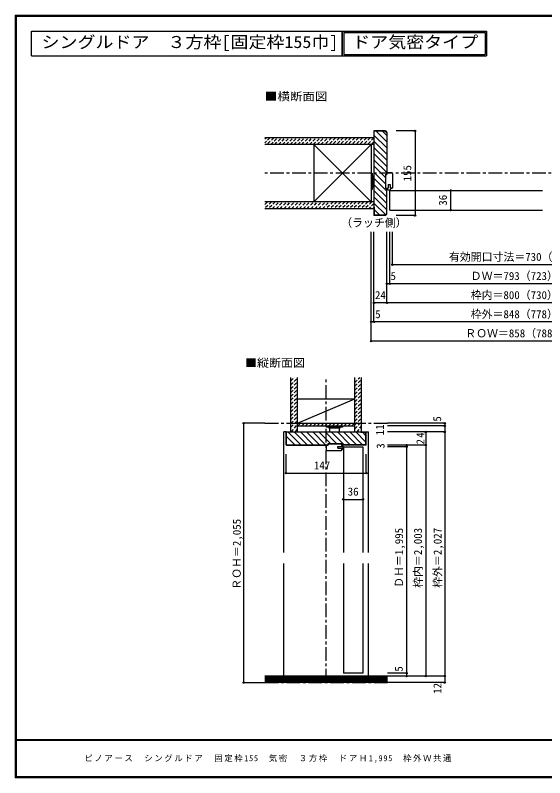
# Model space of a CAD drawing. Units: millimetres, scale not verified. Extents: x -973 to 977, y -718 to 696.
# Drawn here: x -973 to -3, y -701 to 696 of the extents above; entities that cross this region are included whole.
import ezdxf
from ezdxf.enums import TextEntityAlignment as Align

# ---------------------------------------------------------------- set-up
doc = ezdxf.new("R2010")
doc.units = ezdxf.units.MM
doc.header["$LTSCALE"] = 5
doc.header["$PDMODE"] = 32
doc.header["$PDSIZE"] = 2.5
doc.linetypes.add('CHAIN1', pattern=[8, 5, -1, 1, -1])
doc.linetypes.add('DASHED1', pattern=[1.8, 1.2, -0.6])
for name, color, linetype in [('0-0_補助線', 7, 'Continuous'), ('0-1_通り芯', 4, 'CHAIN1'), ('0-3_仕上', 7, 'Continuous'), ('0-4_枠', 3, 'Continuous'), ('0-6_扉', 6, 'Continuous'), ('0-7_金物', 7, 'Continuous'), ('0-8_戸当', 3, 'Continuous'), ('0-A_文字', 3, 'Continuous'), ('0-B_寸法', 7, 'Continuous'), ('0-C_ﾊｯﾁ', 4, 'DASHED1'), ('F-1_通り芯', 6, 'Continuous'), ('F-A_文字', 7, 'Continuous')]:
    doc.layers.add(name, color=color, linetype=linetype)
doc.styles.add('ＭＳ ゴシック', font='')
doc.styles.get('ＭＳ ゴシック').set_extended_font_data('MS Gothic')

# ---------------------------------------------------------------- blocks, each defined once
blk = doc.blocks.new('04')
at = {"layer": '0-0_補助線'}
for p, q in [((-6.847, 15.914), (-6.847, -10.086)), ((-5.847, 16.914), (3.153, 16.914)), ((4.953, -11.086), (4.953, 13.914)), ((-5.847, -11.086), (-2.747, -11.086)), ((-2.747, -4.086), (-2.747, -11.086)), ((4.953, -11.086), (0.653, -11.086))]:
    blk.add_line(p, q, dxfattribs=at)
for points in [[(4.953, 13.914), (3.153, 13.914), (3.153, 16.914)], [(-2.747, -4.086), (0.653, -4.086), (0.653, -11.086)]]:
    blk.add_lwpolyline(points, dxfattribs=at)
for centre, radius, start, end in [((-5.847, 15.914), 1, 90, 180), ((-5.847, -10.086), 1, 180, 270), ((-0.812, -9.605), 4.487, 199.27145, 340.72856), ((-0.812, -9.605), 3.887, 202.39487, 337.60513)]:
    blk.add_arc(centre, radius, start, end, dxfattribs=at)

msp = doc.modelspace()

# ---------------------------------------------------------------- linework, layer by layer
at = {"layer": '0-0_補助線'}
for p, q in [((-320.823, 406.5), (-318.823, 406.5)), ((-320.823, 406.5), (-320.823, 376.5)), ((-318.823, 406.5), (-318.823, 376.5)), ((-318.823, 401.5), (-316.823, 401.5)), ((-316.823, 401.5), (-316.823, 381.5)), ((-316.823, 400.5), (-315.847, 400.5)), ((-318.823, 381.5), (-316.823, 381.5)), ((-316.823, 382.5), (-315.847, 382.5)), ((-320.823, 376.5), (-318.823, 376.5))]:
    msp.add_line(p, q, dxfattribs=at)
at = {"layer": '0-0_補助線', "color": 3}
msp.add_line((-374.351, -91.5), (-374.351, -89.233), dxfattribs=at)
msp.add_lwpolyline([(-374.351, -89.233), (-400.351, -89.233), (-400.351, -91.5)], dxfattribs=at)
at = {"layer": '0-1_通り芯'}
for p, q in [((519.153, 406.5), (-515.847, 406.5)), ((-403.347, -526.5), (-403.347, 32.5)), ((-515.847, -51.5), (-288.49, -51.5)), ((-515.847, -526.5), (-290.847, -526.5))]:
    msp.add_line(p, q, dxfattribs=at)
at = {"layer": '0-3_仕上', "color": 2}
for p, q in [((-315.847, 471.5), (-515.847, 471.5)), ((-315.847, 459), (-515.847, 459)), ((-315.847, 354), (-515.847, 354)), ((-315.847, 341.5), (-515.847, 341.5)), ((-468.347, -67.5), (-468.347, 32.5)), ((-455.847, -67.5), (-455.847, 32.5)), ((-350.847, -67.5), (-350.847, 32.5)), ((-338.347, -67.5), (-338.347, 32.5)), ((-290.847, -514.5), (-515.847, -514.5)), ((-290.847, -526.5), (-515.847, -526.5))]:
    msp.add_line(p, q, dxfattribs=at)
at = {"layer": '0-3_仕上'}
for p, q in [((-425.823, 354), (-320.823, 459)), ((-320.823, 354), (-425.823, 459)), ((-455.847, -51.5), (-350.847, -6.5)), ((-455.847, -51.5), (-350.847, -51.5)), ((-455.847, -56.5), (-350.847, -56.5)), ((-290.847, -516), (-515.847, -516)), ((-290.847, -517.5), (-515.847, -517.5)), ((-290.847, -519), (-515.847, -519)), ((-290.847, -520.5), (-515.847, -520.5)), ((-290.847, -522), (-515.847, -522)), ((-290.847, -523.5), (-515.847, -523.5)), ((-290.847, -525), (-515.847, -525))]:
    msp.add_line(p, q, dxfattribs=at)
at = {"layer": '0-3_仕上', "color": 3}
for p, q in [((-425.823, 459), (-425.823, 354)), ((-320.823, 459), (-320.823, 354)), ((-455.847, -6.5), (-350.847, -6.5))]:
    msp.add_line(p, q, dxfattribs=at)
at = {"layer": '0-4_枠'}
for p, q in [((-315.847, 484), (-315.847, 329)), ((-294.675, 484), (-315.847, 484)), ((-315.347, 469), (-315.347, 483.5)), ((-294.883, 483.5), (-315.347, 483.5)), ((-294.675, 484), (-291.847, 481.172)), ((-291.847, 481.172), (-291.847, 404.5)), ((-315.347, 469), (-315.847, 469)), ((-292.347, 332.036), (-292.347, 378.5)), ((-291.847, 331.828), (-291.847, 378.5)), ((-315.347, 344), (-315.847, 344)), ((-315.347, 344), (-315.347, 329.5)), ((-294.675, 329), (-315.847, 329)), ((-294.882, 329.5), (-315.347, 329.5)), ((-294.882, 329.5), (-292.347, 332.036)), ((-294.675, 329), (-291.847, 331.828)), ((-476.847, -67.5), (-329.847, -67.5)), ((-476.847, -67.5), (-329.847, -67.5)), ((-476.347, -90.586), (-476.347, -68)), ((-466.847, -68), (-476.347, -68)), ((-339.847, -68), (-330.347, -68)), ((-330.347, -90.586), (-330.347, -68)), ((-475.933, -91), (-476.347, -90.586)), ((-476.14, -91.5), (-400.351, -91.5)), ((-475.933, -91), (-400.351, -91)), ((-330.761, -91), (-374.351, -91)), ((-330.554, -91.5), (-374.351, -91.5)), ((-330.761, -91), (-330.347, -90.586))]:
    msp.add_line(p, q, dxfattribs=at)
at = {"layer": '0-4_枠', "color": 4}
for p, q in [((-476.847, -67.5), (-480.847, -67.5)), ((-480.847, -288.25), (-480.847, -67.5)), ((-476.847, -67.5), (-480.847, -67.5)), ((-329.847, -67.5), (-325.847, -67.5)), ((-329.847, -67.5), (-325.847, -67.5)), ((-325.847, -288.25), (-325.847, -67.5)), ((-480.847, -514.5), (-480.847, -308.25)), ((-325.847, -514.5), (-325.847, -308.25))]:
    msp.add_line(p, q, dxfattribs=at)
at = {"layer": '0-4_枠'}
for points in [[(-294.883, 483.5), (-292.347, 480.964), (-292.347, 404.5)], [(-291.847, 378.5), (-293.847, 378.5), (-293.847, 404.5), (-291.847, 404.5)], [(-476.14, -91.5), (-476.847, -90.793), (-476.847, -67.5)], [(-330.554, -91.5), (-329.847, -90.793), (-329.847, -67.5)]]:
    msp.add_lwpolyline(points, dxfattribs=at)
at = {"layer": '0-6_扉'}
for p, q in [((-286.847, 339), (-286.847, 375)), ((-286.847, 375), (-6.847, 375)), ((-286.847, 339), (-6.847, 339)), ((-371.847, -94.5), (-335.847, -94.5)), ((-371.847, -94.5), (-371.847, -288.25)), ((-335.847, -94.5), (-335.847, -288.25)), ((-371.847, -308.25), (-371.847, -509.5)), ((-335.847, -308.25), (-335.847, -509.5)), ((-335.847, -509.5), (-371.847, -509.5))]:
    msp.add_line(p, q, dxfattribs=at)
at = {"layer": '0-7_金物'}
for p, q in [((-403.347, -56.5), (-403.347, -58.5)), ((-373.347, -58.5), (-403.347, -58.5)), ((-398.347, -58.5), (-398.347, -60.5)), ((-378.347, -60.5), (-398.347, -60.5)), ((-397.347, -60.5), (-397.347, -67.5)), ((-379.347, -60.5), (-379.347, -67.5)), ((-378.347, -58.5), (-378.347, -60.5)), ((-373.347, -56.5), (-373.347, -58.5))]:
    msp.add_line(p, q, dxfattribs=at)
at = {"layer": '0-8_戸当', "color": 7}
for p, q in [((-291.847, 407), (-291.847, 404)), ((-282.847, 407), (-291.847, 407)), ((-281.847, 406), (-281.847, 380)), ((-293.847, 404), (-291.847, 404)), ((-293.847, 379), (-293.847, 404)), ((-293.847, 379), (-289.847, 379)), ((-289.847, 386), (-285.847, 386)), ((-289.847, 386), (-289.847, 379)), ((-285.847, 386), (-285.847, 379)), ((-282.847, 379), (-285.847, 379))]:
    msp.add_line(p, q, dxfattribs=at)
for centre, radius, start, end in [((-282.847, 406), 1, 0, 90), ((-288.083, 380.481), 4.487, 199.27144, 340.72855), ((-282.847, 380), 1, 270, 0)]:
    msp.add_arc(centre, radius, start, end, dxfattribs=at)
at = {"layer": '0-A_文字'}
for p, q in [((-373.753, 621.667), (-373.753, 666.667)), ((-373.753, 666.667), (-373.753, 621.667)), ((-371.253, 664.167), (-111.649, 664.167)), ((-371.253, 664.167), (-371.253, 624.167)), ((-111.649, 664.167), (-111.649, 624.167)), ((-943.333, 621.667), (-373.753, 621.667)), ((-373.753, 621.667), (-109.149, 621.667)), ((-371.253, 624.167), (-111.649, 624.167))]:
    msp.add_line(p, q, dxfattribs=at)
for points in [[(-943.333, 621.667), (-943.333, 666.667), (-373.753, 666.667)], [(-373.753, 666.667), (-373.753, 621.667), (-373.753, 666.667)], [(-373.753, 666.667), (-109.149, 666.667), (-109.149, 621.667)]]:
    msp.add_lwpolyline(points, dxfattribs=at)
at = {"layer": '0-B_寸法', "color": 4}
for p, q in [((-240.425, 484), (-274.947, 484)), ((-240.425, 484), (-240.425, 329)), ((-175.191, 375), (-175.191, 339)), ((-240.425, 329), (-274.947, 329)), ((-320.847, 99), (-320.847, 299)), ((-315.847, 134), (-315.847, 299)), ((-291.847, 169), (-291.847, 299)), ((-286.847, 204), (-286.847, 299)), ((-281.847, 239), (-281.847, 299)), ((-281.847, 239), (235.158, 239)), ((295.153, 204), (-291.847, 204)), ((319.153, 169), (-315.847, 169)), ((-315.847, 134), (-320.847, 134)), ((319.153, 134), (-315.847, 134)), ((324.153, 99), (-320.847, 99)), ((-554.405, -526.5), (-554.405, -51.5)), ((-515.847, -51.5), (-554.405, -51.5)), ((-185.847, -51.5), (-290.847, -51.5)), ((-185.99, -51.5), (-185.99, -526.5)), ((-185.847, -56.5), (-290.847, -56.5)), ((-185.847, -67.5), (-290.847, -67.5)), ((-220.847, -67.5), (-220.847, -514.5)), ((-220.847, -91.5), (-290.847, -91.5)), ((-255.847, -94.5), (-290.847, -94.5)), ((-255.847, -91.5), (-255.847, -514.5)), ((-476.847, -142.922), (-476.847, -108.4)), ((-371.847, -190.882), (-335.847, -190.882)), ((-255.847, -509.5), (-290.847, -509.5)), ((-185.99, -514.5), (-290.847, -514.5)), ((-554.405, -526.5), (-515.847, -526.5)), ((-185.99, -526.5), (-290.847, -526.5))]:
    msp.add_line(p, q, dxfattribs=at)
msp.add_lwpolyline([(-476.847, -142.922), (-329.847, -142.922), (-329.847, -108.4)], dxfattribs=at)
at = {"layer": '0-B_寸法'}
for p in [(-240.425, 484), (-175.191, 375), (-175.191, 339), (-240.425, 329), (-281.847, 239), (-291.847, 204), (-286.847, 204), (-315.847, 169), (-291.847, 169), (-320.847, 134), (-315.847, 134), (-320.847, 99), (-554.405, -51.5), (-185.847, -51.5), (-185.847, -56.5), (-220.847, -67.5), (-185.847, -67.5), (-255.847, -91.5), (-255.847, -94.5), (-220.847, -91.5), (-476.847, -142.922), (-329.847, -142.922), (-371.847, -190.882), (-335.847, -190.882), (-255.847, -509.5), (-255.847, -514.5), (-220.847, -514.5), (-185.99, -514.5), (-554.405, -526.5), (-185.99, -526.5)]:
    msp.add_point(p, dxfattribs=at)
at = {"layer": '0-C_ﾊｯﾁ', "linetype": 'Continuous'}
for p, q in [((-315.347, 475.853), (-292.347, 452.853)), ((-311.68, 483.5), (-292.347, 464.166)), ((-300.367, 483.5), (-292.347, 475.48)), ((-315.847, 465.039), (-292.347, 441.539)), ((-315.847, 453.726), (-292.347, 430.225)), ((-315.847, 442.412), (-292.347, 418.912)), ((-315.847, 431.098), (-292.347, 407.598)), ((-315.847, 419.784), (-293.847, 397.784)), ((-315.847, 408.47), (-293.847, 386.471)), ((-315.847, 397.157), (-292.347, 373.657)), ((-315.847, 385.843), (-292.347, 362.343)), ((-315.847, 374.529), (-292.347, 351.029)), ((-315.847, 363.216), (-292.347, 339.716)), ((-315.847, 351.902), (-294.164, 330.219)), ((-315.347, 340.088), (-304.759, 329.5)), ((-472.7, -68), (-449.7, -91)), ((-461.886, -67.5), (-438.386, -91)), ((-450.572, -67.5), (-427.072, -91)), ((-439.259, -67.5), (-415.759, -91)), ((-427.945, -67.5), (-404.445, -91)), ((-416.631, -67.5), (-394.898, -89.233)), ((-405.317, -67.5), (-383.584, -89.233)), ((-394.004, -67.5), (-370.504, -91)), ((-382.69, -67.5), (-359.19, -91)), ((-371.376, -67.5), (-347.876, -91)), ((-360.063, -67.5), (-336.563, -91)), ((-348.749, -67.5), (-330.347, -85.902)), ((-336.935, -68), (-330.347, -74.588)), ((-476.347, -75.667), (-461.013, -91))]:
    msp.add_line(p, q, dxfattribs=at)
at = {"layer": '0-C_ﾊｯﾁ'}
for p, q in [((-506.444, 471.5), (-515.847, 462.097)), ((-515.847, 469.168), (-513.515, 471.5)), ((-499.373, 471.5), (-511.873, 459)), ((-504.802, 459), (-492.302, 471.5)), ((-497.731, 459), (-485.231, 471.5)), ((-490.66, 459), (-478.16, 471.5)), ((-483.589, 459), (-471.089, 471.5)), ((-476.518, 459), (-464.018, 471.5)), ((-469.447, 459), (-456.947, 471.5)), ((-462.376, 459), (-449.876, 471.5)), ((-455.305, 459), (-442.805, 471.5)), ((-448.234, 459), (-435.734, 471.5)), ((-441.162, 459), (-428.662, 471.5)), ((-434.091, 459), (-421.591, 471.5)), ((-427.02, 459), (-414.52, 471.5)), ((-419.949, 459), (-407.449, 471.5)), ((-412.878, 459), (-400.378, 471.5)), ((-393.307, 471.5), (-405.807, 459)), ((-386.236, 471.5), (-398.736, 459)), ((-379.165, 471.5), (-391.665, 459)), ((-372.094, 471.5), (-384.594, 459)), ((-365.023, 471.5), (-377.523, 459)), ((-357.952, 471.5), (-370.452, 459)), ((-350.881, 471.5), (-363.381, 459)), ((-343.81, 471.5), (-356.31, 459)), ((-336.739, 471.5), (-349.239, 459)), ((-329.668, 471.5), (-342.168, 459)), ((-322.596, 471.5), (-335.096, 459)), ((-315.847, 471.178), (-328.025, 459)), ((-315.847, 464.107), (-320.954, 459)), ((-503.736, 354), (-515.847, 341.889)), ((-515.847, 348.96), (-510.807, 354)), ((-496.665, 354), (-509.165, 341.5)), ((-502.094, 341.5), (-489.594, 354)), ((-495.023, 341.5), (-482.523, 354)), ((-487.952, 341.5), (-475.452, 354)), ((-480.881, 341.5), (-468.381, 354)), ((-473.81, 341.5), (-461.31, 354)), ((-466.739, 341.5), (-454.239, 354)), ((-459.668, 341.5), (-447.168, 354)), ((-452.596, 341.5), (-440.096, 354)), ((-445.525, 341.5), (-433.025, 354)), ((-438.454, 341.5), (-425.954, 354)), ((-431.383, 341.5), (-418.883, 354)), ((-424.312, 341.5), (-411.812, 354)), ((-417.241, 341.5), (-404.741, 354)), ((-410.17, 341.5), (-397.67, 354)), ((-390.599, 354), (-403.099, 341.5)), ((-383.528, 354), (-396.028, 341.5)), ((-376.457, 354), (-388.957, 341.5)), ((-369.386, 354), (-381.886, 341.5)), ((-362.315, 354), (-374.815, 341.5)), ((-355.244, 354), (-367.744, 341.5)), ((-348.173, 354), (-360.673, 341.5)), ((-341.101, 354), (-353.601, 341.5)), ((-334.03, 354), (-346.53, 341.5)), ((-326.959, 354), (-339.459, 341.5)), ((-319.888, 354), (-332.388, 341.5)), ((-315.847, 350.97), (-325.317, 341.5)), ((-315.847, 343.899), (-318.246, 341.5)), ((-468.347, 25.96), (-461.807, 32.5)), ((-468.347, 18.889), (-455.847, 31.389)), ((-350.847, 23.252), (-341.599, 32.5)), ((-350.847, 16.181), (-338.347, 28.681)), ((-468.347, 11.818), (-455.847, 24.318)), ((-468.347, 4.747), (-455.847, 17.247)), ((-350.847, 9.11), (-338.347, 21.61)), ((-350.847, 2.039), (-338.347, 14.539)), ((-468.347, -2.324), (-455.847, 10.176)), ((-468.347, -9.395), (-455.847, 3.105)), ((-350.847, -5.032), (-338.347, 7.468)), ((-350.847, -12.103), (-338.347, 0.397)), ((-468.347, -16.466), (-455.847, -3.966)), ((-468.347, -23.537), (-455.847, -11.037)), ((-350.847, -19.174), (-338.347, -6.674)), ((-350.847, -26.245), (-338.347, -13.745)), ((-468.347, -30.608), (-455.847, -18.108)), ((-468.347, -37.679), (-455.847, -25.179)), ((-350.847, -33.317), (-338.347, -20.817)), ((-350.847, -40.388), (-338.347, -27.888)), ((-468.347, -44.751), (-455.847, -32.251)), ((-468.347, -51.822), (-455.847, -39.322)), ((-350.847, -47.459), (-338.347, -34.959)), ((-468.347, -58.893), (-455.847, -46.393)), ((-466.883, -67.5), (-455.847, -53.464)), ((-455.08, -56.5), (-450.08, -51.5)), ((-448.009, -56.5), (-443.009, -51.5)), ((-440.937, -56.5), (-435.937, -51.5)), ((-433.866, -56.5), (-428.866, -51.5)), ((-426.795, -56.5), (-421.795, -51.5)), ((-419.724, -56.5), (-414.724, -51.5)), ((-412.653, -56.5), (-407.653, -51.5)), ((-405.582, -56.5), (-400.582, -51.5)), ((-398.511, -56.5), (-393.511, -51.5)), ((-391.44, -56.5), (-386.44, -51.5)), ((-384.369, -56.5), (-379.369, -51.5)), ((-377.298, -56.5), (-372.298, -51.5)), ((-370.227, -56.5), (-365.227, -51.5)), ((-363.156, -56.5), (-358.156, -51.5)), ((-356.085, -56.5), (-351.085, -51.5)), ((-350.847, -54.53), (-338.347, -42.03)), ((-350.847, -61.601), (-338.347, -49.101)), ((-459.812, -67.5), (-455.847, -60.535)), ((-346.675, -67.5), (-338.347, -56.172))]:
    msp.add_line(p, q, dxfattribs=at)
at = {"layer": 'F-1_通り芯'}
for p, q in [((-973.347, 695.833), (-973.347, -700.833)), ((-973.347, 695.833), (976.653, 695.833)), ((-973.347, 695), (976.653, 695)), ((-973.347, 694.167), (976.653, 694.167)), ((-972.514, 695.833), (-972.514, -700.833)), ((-971.68, 695.833), (-971.68, -700.833)), ((976.653, -631.667), (-973.347, -631.667)), ((976.653, -632.5), (-973.347, -632.5)), ((976.653, -699.167), (-973.347, -699.167)), ((976.653, -700), (-973.347, -700)), ((976.653, -700.833), (-973.347, -700.833))]:
    msp.add_line(p, q, dxfattribs=at)

# ---------------------------------------------------------------- block references
at = {"layer": '0-0_補助線', "rotation": 90}
msp.add_blockref('04', (-385.937, -94.653), dxfattribs=at)

# ---------------------------------------------------------------- texts
at = {"layer": '0-A_文字', "style": 'ＭＳ ゴシック', "width": 1.1}
for s, p in [('シングルドア\u3000３方枠[固定枠155巾]', (-925.208, 629.167)), ('ドア気密タイプ', (-355.628, 629.167))]:
    msp.add_text(s, height=21.99, dxfattribs=at).set_placement(p, align=Align.BOTTOM_LEFT)
at = {"layer": '0-A_文字', "color": 7, "style": 'ＭＳ ゴシック'}
for s, width, p in [('■横断面図', 1.15, (-515.847, 535.24)), ('■縦断面図', 1.1, (-552.105, 47.256))]:
    msp.add_text(s, height=14.66, dxfattribs=dict(at, width=width)).set_placement(p, align=Align.BOTTOM_LEFT)
msp.add_text('（ラッチ側）', height=14.66, dxfattribs=at).set_placement((-375.847, 304), align=Align.BOTTOM_LEFT)
at = {"layer": '0-B_寸法', "style": 'ＭＳ ゴシック'}
for s, p in [('155', (-242.925, 391.5)), ('36', (-177.691, 347)), ('5', (-188.146, -48.536)), ('11', (-293.108, -73.536)), ('3', (-291.933, -98.239)), ('ＲＯＨ＝2,055', (-555.488, -356.5)), ('ＤＨ＝1,995', (-258.027, -353)), ('枠内＝2,003', (-223.347, -353)), ('枠外＝2,027', (-187.333, -353)), ('5', (-258.556, -506.466)), ('12', (-187.66, -547.131))]:
    msp.add_text(s, height=14.66, rotation=90, dxfattribs=at).set_placement(p, align=Align.BOTTOM_LEFT)
for s, p in [('有効開口寸法＝730（660）<640>［617］', (-178.347, 241.5)), ('5', (-285.361, 206.5)), ('ＤＷ＝793（723）<703>［680］', (-138.347, 206.5)), ('24', (-313.847, 171.5)), ('枠内＝800（730）<710>［687］', (-138.347, 171.5)), ('5', (-313.407, 136.5)), ('枠外＝848（778）<758>［735］', (-138.347, 136.5)), ('ＲＯＷ＝858（788）<768>［745］', (-148.347, 101.5)), ('147', (-425.847, -140.422)), ('36', (-363.847, -188.382))]:
    msp.add_text(s, height=14.66, dxfattribs=at).set_placement(p, align=Align.BOTTOM_LEFT)
at = {"layer": '0-B_寸法', "insert": (-223.347, -90.125), "char_height": 14.66, "attachment_point": 7, "rotation": 90, "style": 'ＭＳ ゴシック'}
msp.add_mtext('\\T1.27;\\W0.95;24', dxfattribs=at)
at = {"layer": 'F-A_文字', "insert": (-846.68, -673.333), "char_height": 11, "attachment_point": 7, "style": 'ＭＳ ゴシック'}
msp.add_mtext('\\T1.19;ピノアース\u3000シングルドア\u3000固定枠155\u3000気密\u3000３方枠\u3000ドアＨ1,995\u3000枠外Ｗ共通', dxfattribs=at)

doc.saveas('drawing.dxf')
